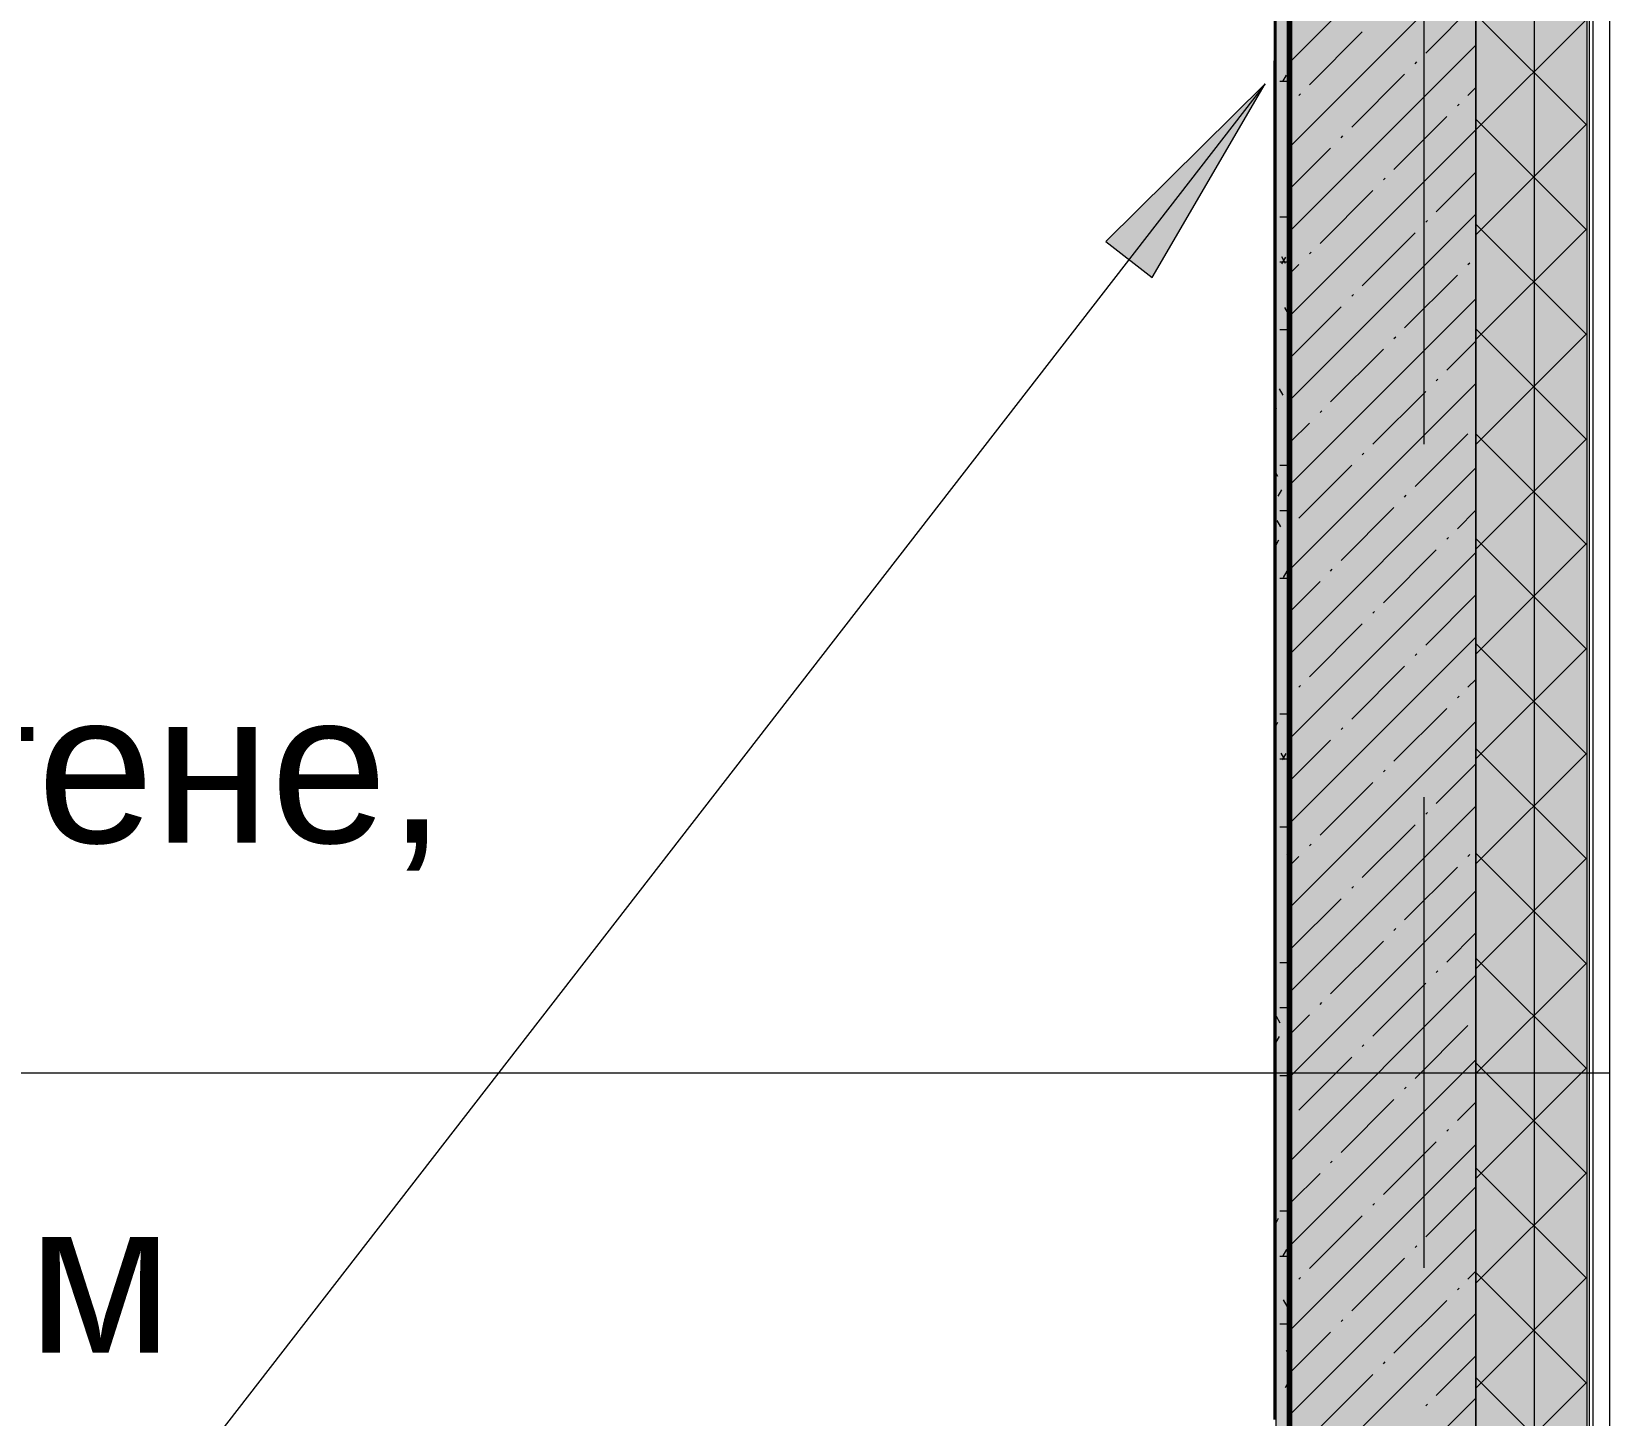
# Model space of a CAD drawing. Header units: millimetres. Extents: x -3817 to 677485, y -22715 to 103890.
# Drawn here: x 123376 to 125504, y 5049 to 6916 of the extents above; entities that cross this region are included whole.
import ezdxf

# ---------------------------------------------------------------- set-up
doc = ezdxf.new("R2010")
doc.units = ezdxf.units.MM
doc.layers.add('PDF _Геометрия', color=7, linetype='Continuous', true_color=0x1d1d1d)
doc.layers.add('PDF _Сплошная заливка', color=7, linetype='Continuous', true_color=0xffffff)
doc.layers.add('PDF _Текст', color=7, linetype='Continuous')
doc.styles.add('PDF GOST-Common', font='arial.ttf')

msp = doc.modelspace()

# ---------------------------------------------------------------- hatches: boundary and pattern name
at = {"layer": 'PDF _Сплошная заливка', "transparency": 33554559}
h = msp.add_hatch(color=256, dxfattribs=at)
h.paths.add_polyline_path([(125323.6, 1661.3), (125473.6, 1661.3), (125473.6, 9611.4), (125323.6, 9611.4), (125323.6, 1811.4)], flags=0)
h.paths.add_polyline_path([(125473.6, 10811.4), (125473.6, 12731.3), (125323.6, 12731.3), (125323.6, 10811.4), (125358, 10811.4)], flags=0)
h.paths.add_polyline_path([(125473.6, 15031.3), (125473.6, 15581.3), (125323.6, 15581.3), (125323.6, 15031.3), (125358, 15031.3)], flags=0)
h.paths.add_polyline_path([(125323.6, 17131.3), (125473.6, 17131.3), (125473.6, 23461.3), (125323.6, 23461.3), (125323.6, 19182.4)], flags=0)
h = msp.add_hatch(color=256, dxfattribs=at)
h.paths.add_polyline_path([(125053.6, 2411.4), (125073.6, 2411.4), (125073.6, 9611.4), (125053.6, 9611.4), (125053.6, 2431.3)], flags=0)
h.paths.add_polyline_path([(125053.6, 10811.4), (125073.6, 10811.4), (125073.6, 11891.3), (125053.6, 11891.3), (125053.6, 11266)], flags=0)
msp.add_hatch(color=256, dxfattribs=at).paths.add_polyline_path([(125323.6, 1811.4), (125323.6, 9611.4), (125271.6, 9611.4), (125271.6, 9631.4), (125073.6, 9631.4), (125073.6, 1811.4)])

# ---------------------------------------------------------------- linework, layer by layer
at = {"layer": 'PDF _Геометрия', "color": 9, "lineweight": 9, "true_color": 0xc0c0c0}
for points in [[(125481.6, 12731.3), (125503.6, 12731.3), (125503.6, 1631.3), (125323.6, 1631.3), (109723.6, 1631.3), (109723.6, 1653.3)], [(125073.6, 1811.4), (125323.6, 1811.4), (125323.6, 9611.4), (125271.6, 9611.4), (125323.6, 9611.4), (125323.6, 10811.4)], [(125271.6, 9611.4), (125271.6, 9631.4), (125073.6, 9631.4), (125073.6, 9611.4), (125053.6, 9611.4), (125053.6, 2431.3), (124713.6, 2431.3), (124693.6, 2431.3)], [(123722.6, 2061.3), (123973.6, 2061.3), (123973.6, 2011.3), (123773.6, 2011.3), (123773.6, 1811.4), (123773.6, 1653.3), (125323.6, 1653.3), (125476.6, 1653.3), (125481.6, 1653.3), (125481.6, 9611.4), (125323.6, 9611.4), (125323.6, 1811.4), (123973.6, 1811.4)], [(125073.6, 9611.4), (125073.6, 9612.4), (125072.6, 9612.4), (125072.6, 2432.4)], [(125051.6, 6380.4), (125051.6, 6356.9), (125051.6, 6328.7), (125051.6, 6294.9), (125051.6, 6254.3), (125051.6, 6235.8), (125051.6, 6220.6), (125051.6, 6207.9), (125051.6, 6196.7), (125051.6, 6186.2), (125051.6, 6176.1), (125051.6, 6166.6)], [(125051.6, 5207.2), (125051.6, 5296.7), (125051.6, 5396.8), (125051.6, 5507.5), (125051.6, 5628.8), (125051.6, 5760.6), (125051.6, 5795.8), (125051.6, 5836.5), (125051.6, 5882.9), (125051.6, 5935), (125051.6, 5992.8), (125051.6, 6056.3), (125051.6, 6125.6), (125051.6, 6200.7), (125051.6, 6281.6), (125051.6, 6368.3)], [(125052.6, 6166.6), (125052.6, 6176.1), (125052.6, 6186.2), (125052.6, 6196.7), (125052.6, 6207.9), (125052.6, 6220.6), (125052.6, 6235.8), (125052.6, 6254.3), (125052.6, 6294.9), (125052.6, 6328.7), (125052.6, 6356.9), (125052.6, 6380.4)], [(125052.6, 6368.3), (125052.6, 6281.6), (125052.6, 6200.7), (125052.6, 6125.6), (125052.6, 6056.3), (125052.6, 5992.8), (125052.6, 5935), (125052.6, 5882.9), (125052.6, 5836.5), (125052.6, 5795.8), (125052.6, 5760.6), (125052.6, 5628.8), (125052.6, 5507.5), (125052.6, 5396.8), (125052.6, 5296.7), (125052.6, 5207.2)], [(125052.6, 6158.2), (125051.6, 6158.2)], [(125051.6, 6118.2), (125052.6, 6118.2)], [(125052.6, 6055.3), (125051.6, 6055.3)], [(125052.6, 5981), (125051.6, 5981)], [(125051.6, 5975.3), (125052.6, 5975.3)], [(125052.6, 5960.4), (125051.6, 5960.4)], [(125051.6, 5941), (125052.6, 5941)], [(125051.6, 5880.4), (125052.6, 5880.4)], [(125052.6, 5863.6), (125051.6, 5863.6)], [(125051.6, 5823.6), (125052.6, 5823.6)], [(125052.6, 5807.6), (125051.6, 5807.6)], [(125052.6, 5791.4), (125051.6, 5791.4)], [(125052.6, 5785), (125051.6, 5785)], [(125051.6, 5767.6), (125052.6, 5767.6)], [(125051.6, 5760.6), (125052.6, 5760.6)], [(125051.6, 5751.4), (125052.6, 5751.4)], [(125051.6, 5745), (125052.6, 5745)], [(125052.6, 5739.7), (125051.6, 5739.7)], [(125051.6, 5694.4), (125051.6, 5684.9), (125051.6, 5675.5), (125051.6, 5666.2), (125051.6, 5657.4), (125051.6, 5649.1), (125051.6, 5641.1), (125051.6, 5633.5), (125051.6, 5626), (125051.6, 5618.7), (125051.6, 5611.4), (125051.6, 5604), (125051.6, 5596.5), (125051.6, 5588.8), (125051.6, 5580.9), (125051.6, 5572.6), (125051.6, 5564), (125051.6, 5555), (125051.6, 5545.5), (125051.6, 5535.4), (125051.6, 5524.8), (125051.6, 5513.6), (125051.6, 5501.6), (125051.6, 5488.9), (125051.6, 5475.2), (125051.6, 5460.7), (125051.6, 5445.1), (125051.6, 5428.5), (125051.6, 5410.7), (125051.6, 5391.6), (125051.6, 5371.3), (125051.6, 5349.5), (125051.6, 5326.3), (125051.6, 5312.6), (125051.6, 5299.8), (125051.6, 5287.8), (125051.6, 5276.6), (125051.6, 5266.1), (125051.6, 5256.4), (125051.6, 5247.3), (125051.6, 5238.9), (125051.6, 5231), (125051.6, 5223.7), (125051.6, 5216.9), (125051.6, 5210.5), (125051.6, 5204.6), (125051.6, 5199.1), (125051.6, 5194), (125051.6, 5189.2), (125051.6, 5184.6), (125051.6, 5180.3), (125051.6, 5176.2), (125051.6, 5172.3), (125051.6, 5168.5), (125051.6, 5164.8), (125051.6, 5161.2), (125051.6, 5157.6), (125051.6, 5154.1), (125051.6, 5150.5), (125051.6, 5146.9), (125051.6, 5143.2), (125051.6, 5139.4), (125051.6, 5135.4), (125051.6, 5131.3), (125051.6, 5127.1), (125051.6, 5122.7), (125051.6, 5118.1), (125051.6, 5113.5), (125051.6, 5108.7), (125051.6, 5103.9), (125051.6, 5099.1), (125051.6, 5094.3), (125051.6, 5089.5), (125051.6, 5084.8), (125051.6, 5080.1)], [(125052.6, 5080.1), (125052.6, 5084.8), (125052.6, 5089.5), (125052.6, 5094.3), (125052.6, 5099.1), (125052.6, 5103.9), (125052.6, 5108.7), (125052.6, 5113.5), (125052.6, 5118.1), (125052.6, 5122.7), (125052.6, 5127.1), (125052.6, 5131.3), (125052.6, 5135.4), (125052.6, 5139.4), (125052.6, 5143.2), (125052.6, 5146.9), (125052.6, 5150.5), (125052.6, 5154.1), (125052.6, 5157.6), (125052.6, 5161.2), (125052.6, 5164.8), (125052.6, 5168.5), (125052.6, 5172.3), (125052.6, 5176.2), (125052.6, 5180.3), (125052.6, 5184.6), (125052.6, 5189.2), (125052.6, 5194), (125052.6, 5199.1), (125052.6, 5204.6), (125052.6, 5210.5), (125052.6, 5216.9), (125052.6, 5223.7), (125052.6, 5231), (125052.6, 5238.9), (125052.6, 5247.3), (125052.6, 5256.4), (125052.6, 5266.1), (125052.6, 5276.6), (125052.6, 5287.8), (125052.6, 5299.8), (125052.6, 5312.6), (125052.6, 5326.3), (125052.6, 5349.5), (125052.6, 5371.3), (125052.6, 5391.6), (125052.6, 5410.7), (125052.6, 5428.5), (125052.6, 5445.1), (125052.6, 5460.7), (125052.6, 5475.2), (125052.6, 5488.9), (125052.6, 5501.6), (125052.6, 5513.6), (125052.6, 5524.8), (125052.6, 5535.4), (125052.6, 5545.5), (125052.6, 5555), (125052.6, 5564), (125052.6, 5572.6), (125052.6, 5580.9), (125052.6, 5588.8), (125052.6, 5596.5), (125052.6, 5604), (125052.6, 5611.4), (125052.6, 5618.7), (125052.6, 5626), (125052.6, 5633.5), (125052.6, 5641.1), (125052.6, 5649.1), (125052.6, 5657.4), (125052.6, 5666.2), (125052.6, 5675.5), (125052.6, 5684.9), (125052.6, 5694.4)], [(125051.6, 5043.8), (125051.6, 5072.9), (125051.6, 5107.2), (125051.6, 5176.8), (125051.6, 5246.1), (125051.6, 5315.3), (125051.6, 5384.3), (125051.6, 5453), (125051.6, 5521.6), (125051.6, 5590), (125051.6, 5497.8), (125051.6, 5413.3), (125051.6, 5336.5), (125051.6, 5267.5), (125051.6, 5206.2)], [(125052.6, 5206.2), (125052.6, 5267.5), (125052.6, 5336.5), (125052.6, 5413.3), (125052.6, 5497.8), (125052.6, 5590), (125052.6, 5521.6), (125052.6, 5453), (125052.6, 5384.3), (125052.6, 5315.3), (125052.6, 5246.1), (125052.6, 5176.8), (125052.6, 5107.2), (125052.6, 5072.9), (125052.6, 5043.8)]]:
    msp.add_lwpolyline(points, dxfattribs=at)
at = {"layer": 'PDF _Геометрия', "color": 7, "lineweight": 9}
for points in [[(123773.6, 1658.3), (125323.6, 1658.3), (125473.6, 1658.3), (125476.6, 1658.3), (125476.6, 9611.4)], [(123773.6, 1661.3), (125323.6, 1661.3), (125473.6, 1661.3), (125473.6, 9611.4)], [(123773.6, 1732.3), (125402.6, 1732.3), (125402.6, 9611.4)], [(125073.6, 2431.3), (125073.6, 2411.4), (125053.6, 2411.4), (124713.6, 2411.4), (125053.6, 2411.4), (125073.6, 2411.4), (125073.6, 9611.4), (125073.6, 2432.4), (125073.6, 9611.4)]]:
    msp.add_lwpolyline(points, dxfattribs=at)
at = {"layer": 'PDF _Геометрия', "color": 171, "lineweight": 70, "true_color": 0x8080ff}
msp.add_lwpolyline([(125072.6, 2432.4), (125072.6, 9612.4), (125071.6, 9612.4), (125071.6, 2432.4)], dxfattribs=at)
at = {"layer": 'PDF _Геометрия', "color": 253, "lineweight": 9, "true_color": 0xaaaaaa}
for points in [[(125253.6, 6359.5), (125253.6, 7947)], [(125253.6, 5248.3), (125253.6, 5883.3)], [(120797.7, 5511.3), (123003.6, 5511.3), (125503.6, 5511.3)]]:
    msp.add_lwpolyline(points, dxfattribs=at)
at = {"layer": 'PDF _Геометрия', "lineweight": 9}
for points in [[(125073.6, 6875.6), (125323.6, 7125.6)], [(125073.6, 6761.5), (125323.6, 7011.5)], [(125255.8, 6886.7), (125323.6, 6954.5)], [(125473.6, 6789), (125323.6, 6939)], [(125099, 6844), (125170.3, 6915.3)], [(125323.6, 6783.2), (125473.6, 6933.2)], [(125073.6, 6647.5), (125323.6, 6897.5)], [(125241.6, 6872.5), (125243.9, 6874.9)], [(125156, 6787), (125227.3, 6858.2)], [(125084.7, 6829.7), (125087.1, 6832.1)], [(125312.8, 6829.7), (125323.6, 6840.5)], [(125298.6, 6815.5), (125301, 6817.8)], [(125213, 6729.9), (125284.3, 6801.2)], [(125473.6, 6647.6), (125323.6, 6797.6)], [(125323.6, 6641.8), (125473.6, 6791.8)], [(125073.6, 6533.4), (125323.6, 6783.4)], [(125141.8, 6772.7), (125144.1, 6775.1)], [(125073.6, 6704.5), (125127.5, 6758.4)], [(125270.1, 6672.9), (125323.6, 6726.4)], [(125198.8, 6715.7), (125201.2, 6718)], [(125113.3, 6630.1), (125184.5, 6701.4)], [(125073.6, 6419.4), (125323.6, 6669.4)], [(125255.8, 6658.7), (125258.2, 6661)], [(125170.3, 6573.1), (125241.6, 6644.4)], [(125473.6, 6506.2), (125323.6, 6656.2)], [(125323.6, 6500.4), (125473.6, 6650.4)], [(125099, 6615.9), (125101.4, 6618.3)], [(125073.6, 6590.5), (125084.7, 6601.6)], [(125312.8, 6601.6), (125315.2, 6604)], [(125227.3, 6516.1), (125298.6, 6587.4)], [(125073.6, 6305.3), (125323.6, 6555.3)], [(125156, 6558.9), (125158.4, 6561.2)], [(125073.6, 6476.4), (125141.8, 6544.6)], [(125473.6, 6364.7), (125323.6, 6514.7)], [(125213, 6501.8), (125215.4, 6504.2)], [(125284.3, 6459.1), (125323.6, 6498.3)], [(125323.6, 6358.9), (125473.6, 6508.9)], [(125127.5, 6416.3), (125198.8, 6487.6)], [(125270.1, 6444.8), (125272.4, 6447.2)], [(125073.6, 6191.3), (125323.6, 6441.3)], [(125184.5, 6359.3), (125255.8, 6430.6)], [(125113.3, 6402), (125115.6, 6404.4)], [(125073.6, 6362.4), (125099, 6387.8)], [(125241.6, 6302.2), (125312.8, 6373.5)], [(125473.6, 6223.3), (125323.6, 6373.3)], [(125323.6, 6217.5), (125473.6, 6367.5)], [(125170.3, 6345), (125172.6, 6347.4)], [(125073.6, 6077.2), (125323.6, 6327.2)], [(125084.7, 6259.5), (125156, 6330.8)], [(125227.3, 6288), (125229.7, 6290.4)], [(125141.8, 6202.5), (125213, 6273.7)], [(125298.6, 6245.2), (125323.6, 6270.2)], [(125073.6, 5963.2), (125323.6, 6213.2)], [(125198.8, 6145.4), (125270.1, 6216.7)], [(125284.3, 6231), (125286.7, 6233.3)], [(125473.6, 6081.9), (125323.6, 6231.9)], [(125323.6, 6076.1), (125473.6, 6226.1)], [(125073.6, 6134.3), (125113.3, 6173.9)], [(125127.5, 6188.2), (125129.9, 6190.6)], [(125255.8, 6088.4), (125323.6, 6156.2)], [(125184.5, 6131.2), (125186.9, 6133.5)], [(125099, 6045.6), (125170.3, 6116.9)], [(125073.6, 5849.1), (125323.6, 6099.1)], [(125473.6, 5940.5), (125323.6, 6090.5)], [(125241.6, 6074.1), (125243.9, 6076.5)], [(125323.6, 5934.7), (125473.6, 6084.7)], [(125156, 5988.6), (125227.3, 6059.9)], [(125084.7, 6031.4), (125087.1, 6033.8)], [(125312.8, 6031.4), (125323.6, 6042.1)], [(125213, 5931.6), (125284.3, 6002.9)], [(125298.6, 6017.1), (125301, 6019.5)], [(125073.6, 5735.1), (125323.6, 5985.1)], [(125073.6, 5906.2), (125127.5, 5960.1)], [(125141.8, 5974.4), (125144.1, 5976.7)], [(125473.6, 5799), (125323.6, 5949)], [(125323.6, 5793.2), (125473.6, 5943.2)], [(125198.8, 5917.3), (125201.2, 5919.7)], [(125270.1, 5874.6), (125323.6, 5928.1)], [(125113.3, 5831.8), (125184.5, 5903.1)], [(125073.6, 5621), (125323.6, 5871)], [(125255.8, 5860.3), (125258.2, 5862.7)], [(125170.3, 5774.8), (125241.6, 5846)], [(125099, 5817.5), (125101.4, 5819.9)], [(125073.6, 5792.1), (125084.7, 5803.3)], [(125227.3, 5717.7), (125298.6, 5789)], [(125312.8, 5803.3), (125315.2, 5805.7)], [(125473.6, 5657.6), (125323.6, 5807.6)], [(125323.6, 5651.8), (125473.6, 5801.8)], [(125073.6, 5507), (125323.6, 5757)], [(125073.6, 5678.1), (125141.8, 5746.3)], [(125156, 5760.5), (125158.4, 5762.9)], [(125213, 5703.5), (125215.4, 5705.9)], [(125127.5, 5618), (125198.8, 5689.2)], [(125284.3, 5660.7), (125323.6, 5700)], [(125473.6, 5516.2), (125323.6, 5666.2)], [(125323.6, 5510.4), (125473.6, 5660.4)], [(125073.6, 5392.9), (125323.6, 5642.9)], [(125270.1, 5646.5), (125272.4, 5648.8)], [(125184.5, 5560.9), (125255.8, 5632.2)], [(125113.3, 5603.7), (125115.6, 5606.1)], [(125073.6, 5564), (125099, 5589.4)], [(125241.6, 5503.9), (125312.8, 5575.2)], [(125084.7, 5461.1), (125156, 5532.4)], [(125170.3, 5546.7), (125172.6, 5549)], [(125073.6, 5278.9), (125323.6, 5528.9)], [(125473.6, 5374.8), (125323.6, 5524.8)], [(125323.6, 5369), (125473.6, 5519)], [(125227.3, 5489.6), (125229.7, 5492)], [(125141.8, 5404.1), (125213, 5475.4)], [(125298.6, 5446.9), (125323.6, 5471.9)], [(125284.3, 5432.6), (125286.7, 5435)], [(125073.6, 5164.8), (125323.6, 5414.8)], [(125198.8, 5347.1), (125270.1, 5418.4)], [(125127.5, 5389.9), (125129.9, 5392.2)], [(125473.6, 5233.4), (125323.6, 5383.4)], [(125073.6, 5335.9), (125113.3, 5375.6)], [(125323.6, 5227.6), (125473.6, 5377.6)], [(125255.8, 5290.1), (125323.6, 5357.8)], [(125184.5, 5332.8), (125186.9, 5335.2)], [(125073.6, 5050.8), (125323.6, 5300.8)], [(125099, 5247.3), (125170.3, 5318.6)], [(125241.6, 5275.8), (125243.9, 5278.2)], [(125156, 5190.3), (125227.3, 5261.5)], [(125084.7, 5233), (125087.1, 5235.4)], [(125312.8, 5233), (125323.6, 5243.8)], [(125473.6, 5091.9), (125323.6, 5241.9)], [(125323.6, 5086.1), (125473.6, 5236.1)], [(125298.6, 5218.8), (125301, 5221.1)], [(125213, 5133.2), (125284.3, 5204.5)], [(125073.6, 4936.7), (125323.6, 5186.7)], [(125141.8, 5176), (125144.1, 5178.4)], [(125073.6, 5107.8), (125127.5, 5161.8)], [(125270.1, 5076.2), (125323.6, 5129.7)], [(125198.8, 5119), (125201.2, 5121.4)], [(125113.3, 5033.4), (125184.5, 5104.7)], [(125473.6, 4950.5), (125323.6, 5100.5)], [(125323.6, 4944.7), (125473.6, 5094.7)], [(125073.6, 4822.7), (125323.6, 5072.7)], [(125255.8, 5062), (125258.2, 5064.3)]]:
    msp.add_lwpolyline(points, dxfattribs=at)
at = {"layer": 'PDF _Геометрия', "color": 9, "lineweight": 9, "true_color": 0xc0c0c0}
for points in [[(125052.6, 6368.3), (125052.6, 6931.1), (125051.6, 6931.1), (125051.6, 6368.3)], [(125051.6, 6736.6), (125051.6, 6739), (125051.6, 6746), (125051.6, 6757.1), (125051.6, 6771.6), (125051.6, 6788.5), (125051.6, 6806.6), (125051.6, 6824.8), (125051.6, 6841.6), (125051.6, 6856.1), (125051.6, 6867.3), (125051.6, 6874.3), (125051.6, 6876.6), (125051.6, 6874.3), (125051.6, 6867.3), (125051.6, 6856.1), (125051.6, 6841.6), (125051.6, 6824.8), (125051.6, 6806.6), (125051.6, 6788.5), (125051.6, 6771.6), (125051.6, 6757.1), (125051.6, 6746), (125051.6, 6739)], [(125052.6, 6736.6), (125052.6, 6739), (125052.6, 6746), (125052.6, 6757.1), (125052.6, 6771.6), (125052.6, 6788.5), (125052.6, 6806.6), (125052.6, 6824.8), (125052.6, 6841.6), (125052.6, 6856.1), (125052.6, 6867.3), (125052.6, 6874.3), (125052.6, 6876.6), (125052.6, 6874.3), (125052.6, 6867.3), (125052.6, 6856.1), (125052.6, 6841.6), (125052.6, 6824.8), (125052.6, 6806.6), (125052.6, 6788.5), (125052.6, 6771.6), (125052.6, 6757.1), (125052.6, 6746), (125052.6, 6739)], [(125051.6, 6763.6), (125051.6, 6769.1), (125051.6, 6777.8), (125051.6, 6789.2), (125051.6, 6802.5), (125051.6, 6816.7), (125051.6, 6830.9), (125051.6, 6844.2), (125051.6, 6855.6), (125051.6, 6864.3), (125051.6, 6869.8), (125051.6, 6864.3), (125051.6, 6855.6), (125051.6, 6844.2), (125051.6, 6830.9), (125051.6, 6816.7), (125051.6, 6802.5), (125051.6, 6789.2), (125051.6, 6777.8), (125051.6, 6769.1)], [(125051.6, 6760.8), (125051.6, 6766.3), (125051.6, 6775.1), (125051.6, 6786.5), (125051.6, 6799.7), (125051.6, 6814), (125051.6, 6828.2), (125051.6, 6841.5), (125051.6, 6852.9), (125051.6, 6861.6), (125051.6, 6867.1), (125051.6, 6861.6), (125051.6, 6852.9), (125051.6, 6841.5), (125051.6, 6828.2), (125051.6, 6814), (125051.6, 6799.7), (125051.6, 6786.5), (125051.6, 6775.1), (125051.6, 6766.3)], [(125052.6, 6763.6), (125052.6, 6769.1), (125052.6, 6777.8), (125052.6, 6789.2), (125052.6, 6802.5), (125052.6, 6816.7), (125052.6, 6830.9), (125052.6, 6844.2), (125052.6, 6855.6), (125052.6, 6864.3), (125052.6, 6869.8), (125052.6, 6864.3), (125052.6, 6855.6), (125052.6, 6844.2), (125052.6, 6830.9), (125052.6, 6816.7), (125052.6, 6802.5), (125052.6, 6789.2), (125052.6, 6777.8), (125052.6, 6769.1)], [(125052.6, 6760.8), (125052.6, 6766.3), (125052.6, 6775.1), (125052.6, 6786.5), (125052.6, 6799.7), (125052.6, 6814), (125052.6, 6828.2), (125052.6, 6841.5), (125052.6, 6852.9), (125052.6, 6861.6), (125052.6, 6867.1), (125052.6, 6861.6), (125052.6, 6852.9), (125052.6, 6841.5), (125052.6, 6828.2), (125052.6, 6814), (125052.6, 6799.7), (125052.6, 6786.5), (125052.6, 6775.1), (125052.6, 6766.3)], [(125051.6, 6647.7), (125051.6, 6653.2), (125051.6, 6661.9), (125051.6, 6673.3), (125051.6, 6686.6), (125051.6, 6700.8), (125051.6, 6715.1), (125051.6, 6728.3), (125051.6, 6739.7), (125051.6, 6748.5), (125051.6, 6754), (125051.6, 6748.5), (125051.6, 6739.7), (125051.6, 6728.3), (125051.6, 6715.1), (125051.6, 6700.8), (125051.6, 6686.6), (125051.6, 6673.3), (125051.6, 6661.9), (125051.6, 6653.2)], [(125052.6, 6647.7), (125052.6, 6653.2), (125052.6, 6661.9), (125052.6, 6673.3), (125052.6, 6686.6), (125052.6, 6700.8), (125052.6, 6715.1), (125052.6, 6728.3), (125052.6, 6739.7), (125052.6, 6748.5), (125052.6, 6754), (125052.6, 6748.5), (125052.6, 6739.7), (125052.6, 6728.3), (125052.6, 6715.1), (125052.6, 6700.8), (125052.6, 6686.6), (125052.6, 6673.3), (125052.6, 6661.9), (125052.6, 6653.2)], [(125051.6, 6500.1), (125051.6, 6502.8), (125051.6, 6510.8), (125051.6, 6523.5), (125051.6, 6540.1), (125051.6, 6559.4), (125051.6, 6580.1), (125051.6, 6600.8), (125051.6, 6620.1), (125051.6, 6636.6), (125051.6, 6649.4), (125051.6, 6657.3), (125051.6, 6660.1), (125051.6, 6657.3), (125051.6, 6649.4), (125051.6, 6636.6), (125051.6, 6620.1), (125051.6, 6600.8), (125051.6, 6580.1), (125051.6, 6559.4), (125051.6, 6540.1), (125051.6, 6523.5), (125051.6, 6510.8), (125051.6, 6502.8)], [(125052.6, 6500.1), (125052.6, 6502.8), (125052.6, 6510.8), (125052.6, 6523.5), (125052.6, 6540.1), (125052.6, 6559.4), (125052.6, 6580.1), (125052.6, 6600.8), (125052.6, 6620.1), (125052.6, 6636.6), (125052.6, 6649.4), (125052.6, 6657.3), (125052.6, 6660.1), (125052.6, 6657.3), (125052.6, 6649.4), (125052.6, 6636.6), (125052.6, 6620.1), (125052.6, 6600.8), (125052.6, 6580.1), (125052.6, 6559.4), (125052.6, 6540.1), (125052.6, 6523.5), (125052.6, 6510.8), (125052.6, 6502.8)], [(125051.6, 6541.1), (125051.6, 6546.6), (125051.6, 6555.3), (125051.6, 6566.7), (125051.6, 6580), (125051.6, 6594.2), (125051.6, 6608.4), (125051.6, 6621.7), (125051.6, 6633.1), (125051.6, 6641.8), (125051.6, 6647.3), (125051.6, 6641.8), (125051.6, 6633.1), (125051.6, 6621.7), (125051.6, 6608.4), (125051.6, 6594.2), (125051.6, 6580), (125051.6, 6566.7), (125051.6, 6555.3), (125051.6, 6546.6)], [(125051.6, 6500), (125051.6, 6502.4), (125051.6, 6509.4), (125051.6, 6520.5), (125051.6, 6535), (125051.6, 6551.9), (125051.6, 6570), (125051.6, 6588.1), (125051.6, 6605), (125051.6, 6619.5), (125051.6, 6630.6), (125051.6, 6637.6), (125051.6, 6640), (125051.6, 6637.6), (125051.6, 6630.6), (125051.6, 6619.5), (125051.6, 6605), (125051.6, 6588.1), (125051.6, 6570), (125051.6, 6551.9), (125051.6, 6535), (125051.6, 6520.5), (125051.6, 6509.4), (125051.6, 6502.4)], [(125052.6, 6541.1), (125052.6, 6546.6), (125052.6, 6555.3), (125052.6, 6566.7), (125052.6, 6580), (125052.6, 6594.2), (125052.6, 6608.4), (125052.6, 6621.7), (125052.6, 6633.1), (125052.6, 6641.8), (125052.6, 6647.3), (125052.6, 6641.8), (125052.6, 6633.1), (125052.6, 6621.7), (125052.6, 6608.4), (125052.6, 6594.2), (125052.6, 6580), (125052.6, 6566.7), (125052.6, 6555.3), (125052.6, 6546.6)], [(125052.6, 6500), (125052.6, 6502.4), (125052.6, 6509.4), (125052.6, 6520.5), (125052.6, 6535), (125052.6, 6551.9), (125052.6, 6570), (125052.6, 6588.1), (125052.6, 6605), (125052.6, 6619.5), (125052.6, 6630.6), (125052.6, 6637.6), (125052.6, 6640), (125052.6, 6637.6), (125052.6, 6630.6), (125052.6, 6619.5), (125052.6, 6605), (125052.6, 6588.1), (125052.6, 6570), (125052.6, 6551.9), (125052.6, 6535), (125052.6, 6520.5), (125052.6, 6509.4), (125052.6, 6502.4)], [(125051.6, 6526.9), (125051.6, 6532.4), (125051.6, 6541.1), (125051.6, 6552.5), (125051.6, 6565.8), (125051.6, 6580), (125051.6, 6594.3), (125051.6, 6607.5), (125051.6, 6618.9), (125051.6, 6627.7), (125051.6, 6633.2), (125051.6, 6627.7), (125051.6, 6618.9), (125051.6, 6607.5), (125051.6, 6594.3), (125051.6, 6580), (125051.6, 6565.8), (125051.6, 6552.5), (125051.6, 6541.1), (125051.6, 6532.4)], [(125052.6, 6526.9), (125052.6, 6532.4), (125052.6, 6541.1), (125052.6, 6552.5), (125052.6, 6565.8), (125052.6, 6580), (125052.6, 6594.3), (125052.6, 6607.5), (125052.6, 6618.9), (125052.6, 6627.7), (125052.6, 6633.2), (125052.6, 6627.7), (125052.6, 6618.9), (125052.6, 6607.5), (125052.6, 6594.3), (125052.6, 6580), (125052.6, 6565.8), (125052.6, 6552.5), (125052.6, 6541.1), (125052.6, 6532.4)], [(125051.6, 6420.4), (125051.6, 6425.9), (125051.6, 6434.6), (125051.6, 6446), (125051.6, 6459.3), (125051.6, 6473.5), (125051.6, 6487.8), (125051.6, 6501), (125051.6, 6512.4), (125051.6, 6521.2), (125051.6, 6526.7), (125051.6, 6521.2), (125051.6, 6512.4), (125051.6, 6501), (125051.6, 6487.8), (125051.6, 6473.5), (125051.6, 6459.3), (125051.6, 6446), (125051.6, 6434.6), (125051.6, 6425.9)], [(125052.6, 6420.4), (125052.6, 6425.9), (125052.6, 6434.6), (125052.6, 6446), (125052.6, 6459.3), (125052.6, 6473.5), (125052.6, 6487.8), (125052.6, 6501), (125052.6, 6512.4), (125052.6, 6521.2), (125052.6, 6526.7), (125052.6, 6521.2), (125052.6, 6512.4), (125052.6, 6501), (125052.6, 6487.8), (125052.6, 6473.5), (125052.6, 6459.3), (125052.6, 6446), (125052.6, 6434.6), (125052.6, 6425.9)], [(125051.6, 6375.2), (125051.6, 6380.6), (125051.6, 6389.4), (125051.6, 6400.8), (125051.6, 6414), (125051.6, 6428.3), (125051.6, 6442.5), (125051.6, 6455.8), (125051.6, 6467.2), (125051.6, 6475.9), (125051.6, 6481.4), (125051.6, 6475.9), (125051.6, 6467.2), (125051.6, 6455.8), (125051.6, 6442.5), (125051.6, 6428.3), (125051.6, 6414), (125051.6, 6400.8), (125051.6, 6389.4), (125051.6, 6380.6)], [(125052.6, 6375.2), (125052.6, 6380.6), (125052.6, 6389.4), (125052.6, 6400.8), (125052.6, 6414), (125052.6, 6428.3), (125052.6, 6442.5), (125052.6, 6455.8), (125052.6, 6467.2), (125052.6, 6475.9), (125052.6, 6481.4), (125052.6, 6475.9), (125052.6, 6467.2), (125052.6, 6455.8), (125052.6, 6442.5), (125052.6, 6428.3), (125052.6, 6414), (125052.6, 6400.8), (125052.6, 6389.4), (125052.6, 6380.6)], [(125051.6, 6319.8), (125051.6, 6324.8), (125051.6, 6332.7), (125051.6, 6343.1), (125051.6, 6355.2), (125051.6, 6368.1), (125051.6, 6381), (125051.6, 6393.1), (125051.6, 6403.4), (125051.6, 6411.4), (125051.6, 6416.4), (125051.6, 6411.4), (125051.6, 6403.4), (125051.6, 6393.1), (125051.6, 6381), (125051.6, 6368.1), (125051.6, 6355.2), (125051.6, 6343.1), (125051.6, 6332.7), (125051.6, 6324.8)], [(125051.6, 6304.4), (125051.6, 6309.9), (125051.6, 6318.6), (125051.6, 6330), (125051.6, 6343.3), (125051.6, 6357.5), (125051.6, 6371.8), (125051.6, 6385), (125051.6, 6396.4), (125051.6, 6405.2), (125051.6, 6410.7), (125051.6, 6405.2), (125051.6, 6396.4), (125051.6, 6385), (125051.6, 6371.8), (125051.6, 6357.5), (125051.6, 6343.3), (125051.6, 6330), (125051.6, 6318.6), (125051.6, 6309.9)], [(125052.6, 6319.8), (125052.6, 6324.8), (125052.6, 6332.7), (125052.6, 6343.1), (125052.6, 6355.2), (125052.6, 6368.1), (125052.6, 6381), (125052.6, 6393.1), (125052.6, 6403.4), (125052.6, 6411.4), (125052.6, 6416.4), (125052.6, 6411.4), (125052.6, 6403.4), (125052.6, 6393.1), (125052.6, 6381), (125052.6, 6368.1), (125052.6, 6355.2), (125052.6, 6343.1), (125052.6, 6332.7), (125052.6, 6324.8)], [(125052.6, 6304.4), (125052.6, 6309.9), (125052.6, 6318.6), (125052.6, 6330), (125052.6, 6343.3), (125052.6, 6357.5), (125052.6, 6371.8), (125052.6, 6385), (125052.6, 6396.4), (125052.6, 6405.2), (125052.6, 6410.7), (125052.6, 6405.2), (125052.6, 6396.4), (125052.6, 6385), (125052.6, 6371.8), (125052.6, 6357.5), (125052.6, 6343.3), (125052.6, 6330), (125052.6, 6318.6), (125052.6, 6309.9)], [(125052.6, 6166.6), (125052.6, 6380.4), (125051.6, 6380.4), (125051.6, 6166.6)], [(125051.6, 6149.7), (125051.6, 6152.8), (125051.6, 6161.8), (125051.6, 6176.1), (125051.6, 6194.7), (125051.6, 6216.4), (125051.6, 6239.7), (125051.6, 6263), (125051.6, 6284.7), (125051.6, 6303.4), (125051.6, 6317.7), (125051.6, 6326.7), (125051.6, 6329.7), (125051.6, 6326.7), (125051.6, 6317.7), (125051.6, 6303.4), (125051.6, 6284.7), (125051.6, 6263), (125051.6, 6239.7), (125051.6, 6216.4), (125051.6, 6194.7), (125051.6, 6176.1), (125051.6, 6161.8), (125051.6, 6152.8)], [(125052.6, 6149.7), (125052.6, 6152.8), (125052.6, 6161.8), (125052.6, 6176.1), (125052.6, 6194.7), (125052.6, 6216.4), (125052.6, 6239.7), (125052.6, 6263), (125052.6, 6284.7), (125052.6, 6303.4), (125052.6, 6317.7), (125052.6, 6326.7), (125052.6, 6329.7), (125052.6, 6326.7), (125052.6, 6317.7), (125052.6, 6303.4), (125052.6, 6284.7), (125052.6, 6263), (125052.6, 6239.7), (125052.6, 6216.4), (125052.6, 6194.7), (125052.6, 6176.1), (125052.6, 6161.8), (125052.6, 6152.8)], [(125051.6, 6183.7), (125051.6, 6189.2), (125051.6, 6198), (125051.6, 6209.4), (125051.6, 6222.6), (125051.6, 6236.9), (125051.6, 6251.1), (125051.6, 6264.4), (125051.6, 6275.8), (125051.6, 6284.5), (125051.6, 6290), (125051.6, 6284.5), (125051.6, 6275.8), (125051.6, 6264.4), (125051.6, 6251.1), (125051.6, 6236.9), (125051.6, 6222.6), (125051.6, 6209.4), (125051.6, 6198), (125051.6, 6189.2)], [(125052.6, 6183.7), (125052.6, 6189.2), (125052.6, 6198), (125052.6, 6209.4), (125052.6, 6222.6), (125052.6, 6236.9), (125052.6, 6251.1), (125052.6, 6264.4), (125052.6, 6275.8), (125052.6, 6284.5), (125052.6, 6290), (125052.6, 6284.5), (125052.6, 6275.8), (125052.6, 6264.4), (125052.6, 6251.1), (125052.6, 6236.9), (125052.6, 6222.6), (125052.6, 6209.4), (125052.6, 6198), (125052.6, 6189.2)], [(125051.6, 6130.8), (125051.6, 6133.1), (125051.6, 6140.1), (125051.6, 6151.3), (125051.6, 6165.8), (125051.6, 6182.6), (125051.6, 6200.8), (125051.6, 6218.9), (125051.6, 6235.8), (125051.6, 6250.3), (125051.6, 6261.4), (125051.6, 6268.4), (125051.6, 6270.8), (125051.6, 6268.4), (125051.6, 6261.4), (125051.6, 6250.3), (125051.6, 6235.8), (125051.6, 6218.9), (125051.6, 6200.8), (125051.6, 6182.6), (125051.6, 6165.8), (125051.6, 6151.3), (125051.6, 6140.1), (125051.6, 6133.1)], [(125052.6, 6130.8), (125052.6, 6133.1), (125052.6, 6140.1), (125052.6, 6151.3), (125052.6, 6165.8), (125052.6, 6182.6), (125052.6, 6200.8), (125052.6, 6218.9), (125052.6, 6235.8), (125052.6, 6250.3), (125052.6, 6261.4), (125052.6, 6268.4), (125052.6, 6270.8), (125052.6, 6268.4), (125052.6, 6261.4), (125052.6, 6250.3), (125052.6, 6235.8), (125052.6, 6218.9), (125052.6, 6200.8), (125052.6, 6182.6), (125052.6, 6165.8), (125052.6, 6151.3), (125052.6, 6140.1), (125052.6, 6133.1)], [(125051.6, 6136.6), (125051.6, 6138.5), (125051.6, 6144), (125051.6, 6152.7), (125051.6, 6164.1), (125051.6, 6177.4), (125051.6, 6191.6), (125051.6, 6205.8), (125051.6, 6219.1), (125051.6, 6230.5), (125051.6, 6239.2), (125051.6, 6244.7), (125051.6, 6239.2), (125051.6, 6230.5), (125051.6, 6219.1), (125051.6, 6205.8), (125051.6, 6191.6), (125051.6, 6177.4), (125051.6, 6164.1), (125051.6, 6152.7), (125051.6, 6144), (125051.6, 6138.5)], [(125052.6, 6136.6), (125052.6, 6138.5), (125052.6, 6144), (125052.6, 6152.7), (125052.6, 6164.1), (125052.6, 6177.4), (125052.6, 6191.6), (125052.6, 6205.8), (125052.6, 6219.1), (125052.6, 6230.5), (125052.6, 6239.2), (125052.6, 6244.7), (125052.6, 6239.2), (125052.6, 6230.5), (125052.6, 6219.1), (125052.6, 6205.8), (125052.6, 6191.6), (125052.6, 6177.4), (125052.6, 6164.1), (125052.6, 6152.7), (125052.6, 6144), (125052.6, 6138.5)], [(125051.6, 6158.2), (125051.6, 6157.5), (125051.6, 6155.5), (125051.6, 6152.3), (125051.6, 6148.2), (125051.6, 6143.4), (125051.6, 6138.2), (125051.6, 6133), (125051.6, 6128.2), (125051.6, 6124.1), (125051.6, 6120.9), (125051.6, 6118.9), (125051.6, 6118.2), (125051.6, 6118.9), (125051.6, 6120.9), (125051.6, 6124.1), (125051.6, 6128.2), (125051.6, 6133), (125051.6, 6138.2), (125051.6, 6143.4), (125051.6, 6148.2), (125051.6, 6152.3), (125051.6, 6155.5), (125051.6, 6157.5)], [(125052.6, 6158.2), (125052.6, 6157.5), (125052.6, 6155.5), (125052.6, 6152.3), (125052.6, 6148.2), (125052.6, 6143.4), (125052.6, 6138.2), (125052.6, 6133), (125052.6, 6128.2), (125052.6, 6124.1), (125052.6, 6120.9), (125052.6, 6118.9), (125052.6, 6118.2), (125052.6, 6118.9), (125052.6, 6120.9), (125052.6, 6124.1), (125052.6, 6128.2), (125052.6, 6133), (125052.6, 6138.2), (125052.6, 6143.4), (125052.6, 6148.2), (125052.6, 6152.3), (125052.6, 6155.5), (125052.6, 6157.5)], [(125051.6, 6055.3), (125051.6, 6054), (125051.6, 6050), (125051.6, 6043.6), (125051.6, 6035.3), (125051.6, 6025.7), (125051.6, 6015.3), (125051.6, 6005), (125051.6, 5995.3), (125051.6, 5987.1), (125051.6, 5980.7), (125051.6, 5976.7), (125051.6, 5975.3), (125051.6, 5976.7), (125051.6, 5980.7), (125051.6, 5987.1), (125051.6, 5995.3), (125051.6, 6005), (125051.6, 6015.3), (125051.6, 6025.7), (125051.6, 6035.3), (125051.6, 6043.6), (125051.6, 6050), (125051.6, 6054)], [(125052.6, 6055.3), (125052.6, 6054), (125052.6, 6050), (125052.6, 6043.6), (125052.6, 6035.3), (125052.6, 6025.7), (125052.6, 6015.3), (125052.6, 6005), (125052.6, 5995.3), (125052.6, 5987.1), (125052.6, 5980.7), (125052.6, 5976.7), (125052.6, 5975.3), (125052.6, 5976.7), (125052.6, 5980.7), (125052.6, 5987.1), (125052.6, 5995.3), (125052.6, 6005), (125052.6, 6015.3), (125052.6, 6025.7), (125052.6, 6035.3), (125052.6, 6043.6), (125052.6, 6050), (125052.6, 6054)], [(125051.6, 5981), (125051.6, 5980.4), (125051.6, 5978.4), (125051.6, 5975.2), (125051.6, 5971), (125051.6, 5966.2), (125051.6, 5961), (125051.6, 5955.9), (125051.6, 5951), (125051.6, 5946.9), (125051.6, 5943.7), (125051.6, 5941.7), (125051.6, 5941), (125051.6, 5941.7), (125051.6, 5943.7), (125051.6, 5946.9), (125051.6, 5951), (125051.6, 5955.9), (125051.6, 5961), (125051.6, 5966.2), (125051.6, 5971), (125051.6, 5975.2), (125051.6, 5978.4), (125051.6, 5980.4)], [(125052.6, 5981), (125052.6, 5980.4), (125052.6, 5978.4), (125052.6, 5975.2), (125052.6, 5971), (125052.6, 5966.2), (125052.6, 5961), (125052.6, 5955.9), (125052.6, 5951), (125052.6, 5946.9), (125052.6, 5943.7), (125052.6, 5941.7), (125052.6, 5941), (125052.6, 5941.7), (125052.6, 5943.7), (125052.6, 5946.9), (125052.6, 5951), (125052.6, 5955.9), (125052.6, 5961), (125052.6, 5966.2), (125052.6, 5971), (125052.6, 5975.2), (125052.6, 5978.4), (125052.6, 5980.4)], [(125051.6, 5960.4), (125051.6, 5959), (125051.6, 5955), (125051.6, 5948.7), (125051.6, 5940.4), (125051.6, 5930.7), (125051.6, 5920.4), (125051.6, 5910), (125051.6, 5900.4), (125051.6, 5892.1), (125051.6, 5885.7), (125051.6, 5881.7), (125051.6, 5880.4), (125051.6, 5881.7), (125051.6, 5885.7), (125051.6, 5892.1), (125051.6, 5900.4), (125051.6, 5910), (125051.6, 5920.4), (125051.6, 5930.7), (125051.6, 5940.4), (125051.6, 5948.7), (125051.6, 5955), (125051.6, 5959)], [(125052.6, 5960.4), (125052.6, 5959), (125052.6, 5955), (125052.6, 5948.7), (125052.6, 5940.4), (125052.6, 5930.7), (125052.6, 5920.4), (125052.6, 5910), (125052.6, 5900.4), (125052.6, 5892.1), (125052.6, 5885.7), (125052.6, 5881.7), (125052.6, 5880.4), (125052.6, 5881.7), (125052.6, 5885.7), (125052.6, 5892.1), (125052.6, 5900.4), (125052.6, 5910), (125052.6, 5920.4), (125052.6, 5930.7), (125052.6, 5940.4), (125052.6, 5948.7), (125052.6, 5955), (125052.6, 5959)], [(125051.6, 5863.6), (125051.6, 5862.9), (125051.6, 5860.9), (125051.6, 5857.8), (125051.6, 5853.6), (125051.6, 5848.8), (125051.6, 5843.6), (125051.6, 5838.4), (125051.6, 5833.6), (125051.6, 5829.5), (125051.6, 5826.3), (125051.6, 5824.3), (125051.6, 5823.6), (125051.6, 5824.3), (125051.6, 5826.3), (125051.6, 5829.5), (125051.6, 5833.6), (125051.6, 5838.4), (125051.6, 5843.6), (125051.6, 5848.8), (125051.6, 5853.6), (125051.6, 5857.8), (125051.6, 5860.9), (125051.6, 5862.9)], [(125052.6, 5863.6), (125052.6, 5862.9), (125052.6, 5860.9), (125052.6, 5857.8), (125052.6, 5853.6), (125052.6, 5848.8), (125052.6, 5843.6), (125052.6, 5838.4), (125052.6, 5833.6), (125052.6, 5829.5), (125052.6, 5826.3), (125052.6, 5824.3), (125052.6, 5823.6), (125052.6, 5824.3), (125052.6, 5826.3), (125052.6, 5829.5), (125052.6, 5833.6), (125052.6, 5838.4), (125052.6, 5843.6), (125052.6, 5848.8), (125052.6, 5853.6), (125052.6, 5857.8), (125052.6, 5860.9), (125052.6, 5862.9)], [(125051.6, 5807.6), (125051.6, 5806.9), (125051.6, 5804.9), (125051.6, 5801.7), (125051.6, 5797.6), (125051.6, 5792.8), (125051.6, 5787.6), (125051.6, 5782.4), (125051.6, 5777.6), (125051.6, 5773.5), (125051.6, 5770.3), (125051.6, 5768.3), (125051.6, 5767.6), (125051.6, 5768.3), (125051.6, 5770.3), (125051.6, 5773.5), (125051.6, 5777.6), (125051.6, 5782.4), (125051.6, 5787.6), (125051.6, 5792.8), (125051.6, 5797.6), (125051.6, 5801.7), (125051.6, 5804.9), (125051.6, 5806.9)], [(125051.6, 5791.4), (125051.6, 5790.7), (125051.6, 5788.7), (125051.6, 5785.5), (125051.6, 5781.4), (125051.6, 5776.6), (125051.6, 5771.4), (125051.6, 5766.2), (125051.6, 5761.4), (125051.6, 5757.2), (125051.6, 5754.1), (125051.6, 5752.1), (125051.6, 5751.4), (125051.6, 5752.1), (125051.6, 5754.1), (125051.6, 5757.2), (125051.6, 5761.4), (125051.6, 5766.2), (125051.6, 5771.4), (125051.6, 5776.6), (125051.6, 5781.4), (125051.6, 5785.5), (125051.6, 5788.7), (125051.6, 5790.7)], [(125052.6, 5807.6), (125052.6, 5806.9), (125052.6, 5804.9), (125052.6, 5801.7), (125052.6, 5797.6), (125052.6, 5792.8), (125052.6, 5787.6), (125052.6, 5782.4), (125052.6, 5777.6), (125052.6, 5773.5), (125052.6, 5770.3), (125052.6, 5768.3), (125052.6, 5767.6), (125052.6, 5768.3), (125052.6, 5770.3), (125052.6, 5773.5), (125052.6, 5777.6), (125052.6, 5782.4), (125052.6, 5787.6), (125052.6, 5792.8), (125052.6, 5797.6), (125052.6, 5801.7), (125052.6, 5804.9), (125052.6, 5806.9)], [(125052.6, 5791.4), (125052.6, 5790.7), (125052.6, 5788.7), (125052.6, 5785.5), (125052.6, 5781.4), (125052.6, 5776.6), (125052.6, 5771.4), (125052.6, 5766.2), (125052.6, 5761.4), (125052.6, 5757.2), (125052.6, 5754.1), (125052.6, 5752.1), (125052.6, 5751.4), (125052.6, 5752.1), (125052.6, 5754.1), (125052.6, 5757.2), (125052.6, 5761.4), (125052.6, 5766.2), (125052.6, 5771.4), (125052.6, 5776.6), (125052.6, 5781.4), (125052.6, 5785.5), (125052.6, 5788.7), (125052.6, 5790.7)], [(125051.6, 5785), (125051.6, 5784.3), (125051.6, 5782.3), (125051.6, 5779.2), (125051.6, 5775), (125051.6, 5770.2), (125051.6, 5765), (125051.6, 5759.8), (125051.6, 5755), (125051.6, 5750.9), (125051.6, 5747.7), (125051.6, 5745.7), (125051.6, 5745), (125051.6, 5745.7), (125051.6, 5747.7), (125051.6, 5750.9), (125051.6, 5755), (125051.6, 5759.8), (125051.6, 5765), (125051.6, 5770.2), (125051.6, 5775), (125051.6, 5779.2), (125051.6, 5782.3), (125051.6, 5784.3)], [(125052.6, 5785), (125052.6, 5784.3), (125052.6, 5782.3), (125052.6, 5779.2), (125052.6, 5775), (125052.6, 5770.2), (125052.6, 5765), (125052.6, 5759.8), (125052.6, 5755), (125052.6, 5750.9), (125052.6, 5747.7), (125052.6, 5745.7), (125052.6, 5745), (125052.6, 5745.7), (125052.6, 5747.7), (125052.6, 5750.9), (125052.6, 5755), (125052.6, 5759.8), (125052.6, 5765), (125052.6, 5770.2), (125052.6, 5775), (125052.6, 5779.2), (125052.6, 5782.3), (125052.6, 5784.3)], [(125051.6, 5739.7), (125051.6, 5738.4), (125051.6, 5734.4), (125051.6, 5728), (125051.6, 5719.7), (125051.6, 5710.1), (125051.6, 5699.7), (125051.6, 5689.4), (125051.6, 5679.7), (125051.6, 5671.4), (125051.6, 5665.1), (125051.6, 5661.1), (125051.6, 5665.1), (125051.6, 5671.4), (125051.6, 5679.7), (125051.6, 5689.4), (125051.6, 5699.7), (125051.6, 5710.1), (125051.6, 5719.7), (125051.6, 5728), (125051.6, 5734.4), (125051.6, 5738.4)], [(125052.6, 5739.7), (125052.6, 5738.4), (125052.6, 5734.4), (125052.6, 5728), (125052.6, 5719.7), (125052.6, 5710.1), (125052.6, 5699.7), (125052.6, 5689.4), (125052.6, 5679.7), (125052.6, 5671.4), (125052.6, 5665.1), (125052.6, 5661.1), (125052.6, 5665.1), (125052.6, 5671.4), (125052.6, 5679.7), (125052.6, 5689.4), (125052.6, 5699.7), (125052.6, 5710.1), (125052.6, 5719.7), (125052.6, 5728), (125052.6, 5734.4), (125052.6, 5738.4)], [(125052.6, 5080.1), (125052.6, 5694.4), (125051.6, 5694.4), (125051.6, 5080.1)], [(125051.6, 5677.3), (125051.6, 5674.1), (125051.6, 5670), (125051.6, 5665.1), (125051.6, 5660), (125051.6, 5654.8), (125051.6, 5650), (125051.6, 5645.8), (125051.6, 5642.6), (125051.6, 5645.8), (125051.6, 5650), (125051.6, 5654.8), (125051.6, 5660), (125051.6, 5665.1), (125051.6, 5670), (125051.6, 5674.1)], [(125052.6, 5677.3), (125052.6, 5674.1), (125052.6, 5670), (125052.6, 5665.1), (125052.6, 5660), (125052.6, 5654.8), (125052.6, 5650), (125052.6, 5645.8), (125052.6, 5642.6), (125052.6, 5645.8), (125052.6, 5650), (125052.6, 5654.8), (125052.6, 5660), (125052.6, 5665.1), (125052.6, 5670), (125052.6, 5674.1)], [(125051.6, 5651.5), (125051.6, 5645.5), (125051.6, 5636), (125051.6, 5623.6), (125051.6, 5609.1), (125051.6, 5593.6), (125051.6, 5578), (125051.6, 5563.6), (125051.6, 5551.1), (125051.6, 5541.6), (125051.6, 5535.6), (125051.6, 5541.6), (125051.6, 5551.1), (125051.6, 5563.6), (125051.6, 5578), (125051.6, 5593.6), (125051.6, 5609.1), (125051.6, 5623.6), (125051.6, 5636), (125051.6, 5645.5)], [(125052.6, 5651.5), (125052.6, 5645.5), (125052.6, 5636), (125052.6, 5623.6), (125052.6, 5609.1), (125052.6, 5593.6), (125052.6, 5578), (125052.6, 5563.6), (125052.6, 5551.1), (125052.6, 5541.6), (125052.6, 5535.6), (125052.6, 5541.6), (125052.6, 5551.1), (125052.6, 5563.6), (125052.6, 5578), (125052.6, 5593.6), (125052.6, 5609.1), (125052.6, 5623.6), (125052.6, 5636), (125052.6, 5645.5)], [(125051.6, 5621.7), (125051.6, 5618.6), (125051.6, 5614.4), (125051.6, 5609.6), (125051.6, 5604.4), (125051.6, 5599.2), (125051.6, 5594.4), (125051.6, 5590.3), (125051.6, 5587.1), (125051.6, 5590.3), (125051.6, 5594.4), (125051.6, 5599.2), (125051.6, 5604.4), (125051.6, 5609.6), (125051.6, 5614.4), (125051.6, 5618.6)], [(125052.6, 5621.7), (125052.6, 5618.6), (125052.6, 5614.4), (125052.6, 5609.6), (125052.6, 5604.4), (125052.6, 5599.2), (125052.6, 5594.4), (125052.6, 5590.3), (125052.6, 5587.1), (125052.6, 5590.3), (125052.6, 5594.4), (125052.6, 5599.2), (125052.6, 5604.4), (125052.6, 5609.6), (125052.6, 5614.4), (125052.6, 5618.6)], [(125051.6, 5613.3), (125051.6, 5610.2), (125051.6, 5606), (125051.6, 5601.2), (125051.6, 5596), (125051.6, 5590.8), (125051.6, 5586), (125051.6, 5581.9), (125051.6, 5578.7), (125051.6, 5581.9), (125051.6, 5586), (125051.6, 5590.8), (125051.6, 5596), (125051.6, 5601.2), (125051.6, 5606), (125051.6, 5610.2)], [(125052.6, 5613.3), (125052.6, 5610.2), (125052.6, 5606), (125052.6, 5601.2), (125052.6, 5596), (125052.6, 5590.8), (125052.6, 5586), (125052.6, 5581.9), (125052.6, 5578.7), (125052.6, 5581.9), (125052.6, 5586), (125052.6, 5590.8), (125052.6, 5596), (125052.6, 5601.2), (125052.6, 5606), (125052.6, 5610.2)], [(125051.6, 5587.8), (125051.6, 5584.6), (125051.6, 5580.5), (125051.6, 5575.7), (125051.6, 5570.5), (125051.6, 5565.3), (125051.6, 5560.5), (125051.6, 5556.4), (125051.6, 5553.2), (125051.6, 5556.4), (125051.6, 5560.5), (125051.6, 5565.3), (125051.6, 5570.5), (125051.6, 5575.7), (125051.6, 5580.5), (125051.6, 5584.6)], [(125052.6, 5587.8), (125052.6, 5584.6), (125052.6, 5580.5), (125052.6, 5575.7), (125052.6, 5570.5), (125052.6, 5565.3), (125052.6, 5560.5), (125052.6, 5556.4), (125052.6, 5553.2), (125052.6, 5556.4), (125052.6, 5560.5), (125052.6, 5565.3), (125052.6, 5570.5), (125052.6, 5575.7), (125052.6, 5580.5), (125052.6, 5584.6)], [(125051.6, 5518.6), (125051.6, 5515.5), (125051.6, 5511.3), (125051.6, 5506.5), (125051.6, 5501.3), (125051.6, 5496.1), (125051.6, 5491.3), (125051.6, 5487.2), (125051.6, 5484), (125051.6, 5487.2), (125051.6, 5491.3), (125051.6, 5496.1), (125051.6, 5501.3), (125051.6, 5506.5), (125051.6, 5511.3), (125051.6, 5515.5)], [(125051.6, 5513.3), (125051.6, 5509.3), (125051.6, 5502.9), (125051.6, 5494.6), (125051.6, 5485), (125051.6, 5474.6), (125051.6, 5464.3), (125051.6, 5454.6), (125051.6, 5446.4), (125051.6, 5440), (125051.6, 5436), (125051.6, 5440), (125051.6, 5446.4), (125051.6, 5454.6), (125051.6, 5464.3), (125051.6, 5474.6), (125051.6, 5485), (125051.6, 5494.6), (125051.6, 5502.9), (125051.6, 5509.3)], [(125052.6, 5518.6), (125052.6, 5515.5), (125052.6, 5511.3), (125052.6, 5506.5), (125052.6, 5501.3), (125052.6, 5496.1), (125052.6, 5491.3), (125052.6, 5487.2), (125052.6, 5484), (125052.6, 5487.2), (125052.6, 5491.3), (125052.6, 5496.1), (125052.6, 5501.3), (125052.6, 5506.5), (125052.6, 5511.3), (125052.6, 5515.5)], [(125052.6, 5513.3), (125052.6, 5509.3), (125052.6, 5502.9), (125052.6, 5494.6), (125052.6, 5485), (125052.6, 5474.6), (125052.6, 5464.3), (125052.6, 5454.6), (125052.6, 5446.4), (125052.6, 5440), (125052.6, 5436), (125052.6, 5440), (125052.6, 5446.4), (125052.6, 5454.6), (125052.6, 5464.3), (125052.6, 5474.6), (125052.6, 5485), (125052.6, 5494.6), (125052.6, 5502.9), (125052.6, 5509.3)], [(125051.6, 5457.8), (125051.6, 5454.6), (125051.6, 5450.4), (125051.6, 5445.6), (125051.6, 5440.4), (125051.6, 5435.3), (125051.6, 5430.4), (125051.6, 5426.3), (125051.6, 5423.1), (125051.6, 5426.3), (125051.6, 5430.4), (125051.6, 5435.3), (125051.6, 5440.4), (125051.6, 5445.6), (125051.6, 5450.4), (125051.6, 5454.6)], [(125052.6, 5457.8), (125052.6, 5454.6), (125052.6, 5450.4), (125052.6, 5445.6), (125052.6, 5440.4), (125052.6, 5435.3), (125052.6, 5430.4), (125052.6, 5426.3), (125052.6, 5423.1), (125052.6, 5426.3), (125052.6, 5430.4), (125052.6, 5435.3), (125052.6, 5440.4), (125052.6, 5445.6), (125052.6, 5450.4), (125052.6, 5454.6)]]:
    msp.add_lwpolyline(points, close=True, dxfattribs=at)
at = {"layer": 'PDF _Геометрия', "color": 253, "lineweight": 9, "true_color": 0x9b9b9b}
for points in [[(125067.6, 6857.2), (125062.6, 6848.5)], [(125059.2, 6849.1), (125069.2, 6849.1)], [(125059.2, 6666.2), (125069.2, 6666.2)], [(125073.6, 6652), (125072.7, 6653.4)], [(125059.2, 6605.3), (125069.2, 6605.3)], [(125066.6, 6611.5), (125061.5, 6602.8)], [(125066.6, 6603.1), (125061.6, 6611.8)], [(125073.6, 6562.7), (125072.7, 6561.1)], [(125070.7, 6535), (125065.7, 6543.7)], [(125059.2, 6513.8), (125069.2, 6513.8)], [(125073.6, 6469.1), (125069.8, 6475.7)], [(125063.6, 6425.4), (125058.6, 6434.1)], [(125054.3, 6407.4), (125053.6, 6406.1)], [(125056.6, 6315.7), (125053.6, 6320.8)], [(125059.2, 6330.9), (125069.2, 6330.9)], [(125061.4, 6297.7), (125056.3, 6289)], [(125060.6, 6247.7), (125055.6, 6256.4)], [(125059.2, 6270), (125069.2, 6270)], [(125057.3, 6229.7), (125053.6, 6223.2)], [(125059.2, 6178.6), (125069.2, 6178.6)], [(125068.5, 6188), (125063.4, 6179.3)], [(125056.2, 5983.9), (125053.6, 5979.4)], [(125059.2, 5995.7), (125069.2, 5995.7)], [(125065.8, 5933.9), (125060.8, 5942.6)], [(125067.4, 5942.3), (125062.3, 5933.6)], [(125059.2, 5934.7), (125069.2, 5934.7)], [(125073.6, 5892.1), (125073.5, 5891.9)], [(125059.2, 5843.3), (125069.2, 5843.3)], [(125073.6, 5798.5), (125069, 5806.5)], [(125059.2, 5660.4), (125069.2, 5660.4)], [(125059.2, 5599.4), (125069.2, 5599.4)], [(125059.8, 5578.5), (125054.8, 5587.2)], [(125058.1, 5560.5), (125053.6, 5552.7)], [(125059.2, 5508), (125069.2, 5508)], [(125059.2, 5325.1), (125069.2, 5325.1)], [(125057, 5314.8), (125053.6, 5308.8)], [(125059.2, 5264.2), (125069.2, 5264.2)], [(125068.2, 5273.1), (125063.1, 5264.4)], [(125069.1, 5196.7), (125064.1, 5205.4)], [(125059.2, 5172.7), (125069.2, 5172.7)], [(125073.6, 5160.6), (125070.2, 5154.7)], [(125073.2, 5128.6), (125068.1, 5137.4)], [(125071.1, 5095.4), (125066.1, 5086.7)], [(125073.6, 5067), (125072.2, 5069.3)]]:
    msp.add_lwpolyline(points, dxfattribs=at)
at = {"layer": 'PDF _Геометрия', "color": 250, "lineweight": 9, "true_color": 0x3c3c3c}
msp.add_lwpolyline([(125039.4, 6845.5), (124824.4, 6632.6), (124886.9, 6584.2), (125039.4, 6845.5), (123493.1, 4849.9), (122884.7, 4849.9)], dxfattribs=at)
at = {"layer": 'PDF _Сплошная заливка', "color": 250, "lineweight": 9, "true_color": 0x3c3c3c, "transparency": 33554559}
msp.add_solid([(125039.4, 6845.5), (124824.4, 6632.6), (124886.9, 6584.2)], dxfattribs=at)

# ---------------------------------------------------------------- texts
at = {"layer": 'PDF _Текст', "color": 250, "true_color": 0x3c3c3c, "char_height": 203.2, "attachment_point": 4, "style": 'PDF GOST-Common'}
for s, insert in [('Выполнить рисунки на стене,', (120056.9, 5892.7)), ('согласовать с дизайнером ', (120056.9, 5204.8))]:
    msp.add_mtext(s, dxfattribs=dict(at, insert=insert))

doc.saveas('drawing.dxf')
